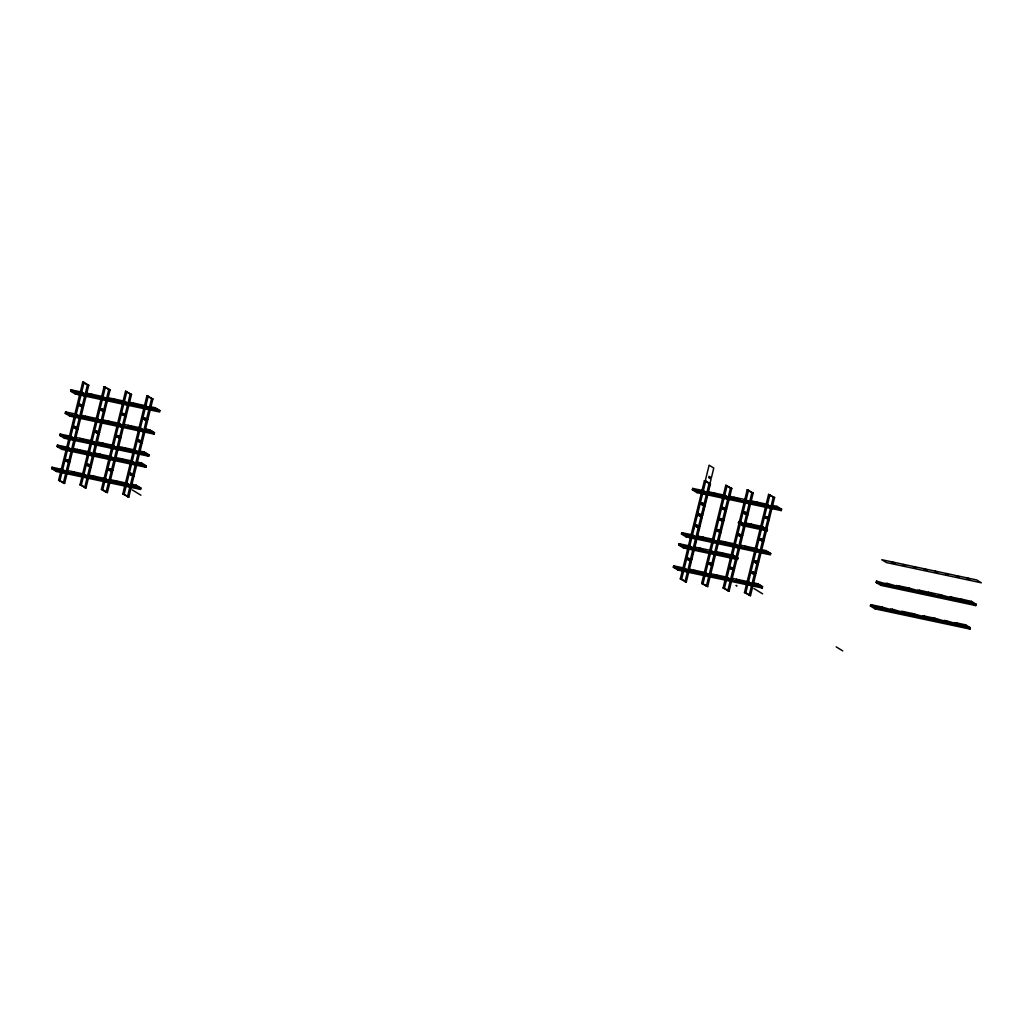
<?xml version="1.0" encoding="UTF-8"?>
<svg xmlns="http://www.w3.org/2000/svg" width="1033" height="1033" viewBox="0 0 1033 1033"><rect width="100%" height="100%" fill="white"/><g stroke="black" fill="none" stroke-linecap="round" stroke-linejoin="round"><path stroke-width="1.5" d="M131.527 484.18L136.214 485.187L140.888 488.041L140.553 489.422L56.324 471.474L51.65 468.608L51.986 467.239L61.36 469.24L66.022 472.094L68.398 462.397L66.06 460.976L66.396 459.595L70.063 461.312L72.439 451.628M136.963 462.061L141.65 463.055L146.324 465.922L145.989 467.29L61.76 449.342L57.086 446.488L57.422 445.12L66.796 447.108L71.445 449.975L73.834 440.278L69.172 437.424L59.798 435.422L60.134 434.054L69.508 436.055L74.169 438.909L76.545 429.212L74.208 427.791L74.544 426.422L78.211 428.127L80.587 418.442M145.111 428.876L149.798 429.883L154.472 432.737L154.137 434.105L69.908 416.17L65.234 413.303L65.57 411.935L74.944 413.923L79.606 416.79L81.981 407.092L79.644 405.659L79.98 404.29L83.647 406.008L86.023 396.31M150.547 406.757L155.234 407.751L159.908 410.618L159.573 411.986L75.344 394.038L70.67 391.184L71.006 389.803L80.38 391.804L85.042 394.671L87.418 384.973L82.743 382.107L58.623 480.293L64.627 483.431L67.003 473.747L62.342 470.893L75.37 474.599L75.706 473.23L73.369 471.797L73.033 473.166L75.37 474.599M56.324 471.474L56.66 470.105L51.986 467.239M61.76 449.342L62.096 447.973L57.422 445.12M139.675 451.008L144.362 452.002L149.036 454.856L148.7 456.237L64.472 438.289L64.808 436.92L60.134 434.054M69.908 416.17L70.244 414.788L65.57 411.935M75.344 394.038L75.68 392.669L71.006 389.803M64.627 483.431L59.953 480.577L84.073 382.391L82.743 382.107M63.362 472.042L63.697 470.661L65.014 470.945L64.679 472.313L63.349 472.029L65.686 473.463L63.297 483.16M76.946 416.725L77.281 415.356L78.598 415.64L78.263 417.009L65.234 413.303M82.369 394.606L82.717 393.237L84.035 393.521L83.699 394.89L82.369 394.606L84.693 396.039L82.317 405.724L83.647 406.008M62.677 469.511L67.339 472.378L69.728 462.681L67.39 461.247L67.726 459.879M70.451 448.826L69.121 448.542L68.785 449.91L70.115 450.194L70.451 448.826L68.113 447.392M72.826 439.128L73.162 437.76L71.832 437.476L71.509 438.857L72.826 439.128L70.489 437.708L83.531 441.414L83.867 440.045L81.53 438.612L81.194 439.981L83.531 441.414M70.838 436.326L75.499 439.193L77.875 429.496L75.538 428.075L75.874 426.694M76.261 414.207L80.923 417.074L83.311 407.376L80.974 405.943L81.31 404.574M70.063 461.312L68.733 461.028L71.109 451.344L66.448 448.477L57.086 446.488M78.211 428.127L76.881 427.843L79.27 418.158M72.775 450.259L75.164 440.562M86.359 394.942L88.748 385.257L84.073 382.391M71.716 472.882L72.052 471.513L67.365 470.519M80.806 452.48L78.469 451.047L78.805 449.678L81.142 451.098L80.806 452.48L77.152 450.762L77.488 449.394L72.801 448.387M79.864 439.696L80.2 438.328L75.512 437.333M101.944 422.988L99.568 432.685L98.238 432.401L100.627 422.704L95.992 419.85L86.617 417.861L86.966 416.493L89.29 417.913L88.954 419.295L87.637 419.011L85.3 417.577L85.636 416.209L80.948 415.214M94.39 397.163L92.053 395.742L92.389 394.361L94.726 395.794L94.39 397.163L90.736 395.458L91.072 394.089L86.385 393.082M74.053 474.315L74.389 472.946L72.052 471.513M79.489 452.196L79.825 450.827L77.488 449.394M82.201 441.13L82.537 439.761L80.2 438.328M87.637 419.011L87.973 417.642L85.636 416.209M93.073 396.892L93.409 395.51L91.072 394.089M88.36 478.292L85.984 487.989L79.98 484.839L104.101 386.665L110.105 389.803L107.716 399.5L103.093 396.646M85.984 487.989L81.31 485.123L105.431 386.949M85.042 475.219L84.706 476.587L86.062 476.872L86.41 475.503L85.042 475.219L84.745 476.587L82.408 475.167L73.033 473.166M84.073 474.07L88.696 476.923L91.085 467.239L87.418 465.521L87.753 464.153L91.42 465.87L93.796 456.173M90.478 453.087L90.142 454.455L91.498 454.752L91.834 453.384L90.478 453.087L90.181 454.468M92.221 440.884L96.857 443.738L99.233 434.054L95.565 432.336L95.901 430.968L99.568 432.685M98.329 421.283L98.664 419.914L99.994 420.199L99.659 421.567L98.29 421.27L98.626 419.902L96.327 418.481L86.966 416.493M97.657 418.765L102.28 421.619L104.669 411.922L101.002 410.217L101.337 408.848L105.004 410.553L107.38 400.869M92.893 443.415L93.228 442.034M104.101 397.795L103.765 399.164L105.082 399.448L105.418 398.079L104.062 397.782L103.726 399.151L101.428 397.731L92.053 395.742M91.085 467.239L88.748 465.806L89.083 464.437M94.223 443.686L94.558 442.318L93.19 442.034L92.854 443.402L94.223 443.686L91.885 442.266L104.914 445.972L105.25 444.603L102.913 443.17L102.577 444.539L104.914 445.972M99.233 434.054L96.895 432.62L97.231 431.252M104.669 411.922L102.332 410.501L102.667 409.133M84.654 487.705L87.043 478.008M89.755 466.955L87.379 476.639L82.743 473.785L73.369 471.797M91.42 465.87L90.091 465.586L92.466 455.889L87.844 453.035L78.469 451.047M97.903 433.77L95.527 443.454L90.891 440.613L81.53 438.612M103.339 411.651L100.963 421.335L98.626 419.902M105.004 410.553L103.674 410.282L106.05 400.584M104.101 386.665L108.775 389.518L106.399 399.216L101.763 396.362L92.389 394.361M93.435 476.071L95.772 477.504L95.436 478.873L93.099 477.44L93.435 476.071L88.748 475.077M102.19 457.025L99.865 455.605L100.201 454.223L102.538 455.656L102.19 457.025L98.535 455.321L98.871 453.952L94.184 452.945M101.247 444.255L101.596 442.886L96.908 441.892M110.35 423.853L108.013 422.42L108.349 421.051L110.686 422.471L110.35 423.853L106.683 422.135L107.019 420.767L102.344 419.76M128.815 405.427L126.426 415.124L125.109 414.84L127.485 405.156L122.811 402.289L113.449 400.3L113.785 398.919L116.122 400.352L115.786 401.721L114.456 401.437L112.119 400.016L112.455 398.635L107.768 397.64M115.231 460.744L112.842 470.428L109.188 468.724L108.852 470.092L111.19 471.513L108.801 481.21L104.139 478.344L94.765 476.355L94.429 477.724L103.791 479.725L106.128 481.146L106.464 479.777L107.794 480.061L107.458 481.43L109.795 482.863L107.406 492.547L106.089 492.276L101.415 489.41L125.535 391.223L131.527 394.374L129.151 404.058L124.477 401.204M100.872 456.754L101.208 455.372L98.871 453.952M103.584 445.688L103.92 444.319L101.596 442.886M109.02 423.569L109.356 422.2L107.019 420.767M114.456 401.437L114.792 400.068L112.455 398.635M96.766 479.157L97.102 477.788L94.765 476.355M107.406 492.547L102.745 489.694L126.852 391.507M111.9 457.658L111.564 459.026L112.894 459.311L113.23 457.942L111.9 457.658L111.564 459.026L109.227 457.593L99.865 455.605M118.278 448.309L120.654 438.612L117 436.907L117.336 435.539L120.99 437.243L123.379 427.559L118.705 424.692L131.733 428.411L132.069 427.029L129.732 425.609L129.396 426.978L131.733 428.411M119.712 425.841L120.048 424.473L121.377 424.757L121.042 426.125L119.712 425.841L120.048 424.473M119.04 423.323L123.715 426.19L126.091 416.493L122.436 414.775L122.772 413.407L126.426 415.124M125.148 403.722L125.484 402.354L126.814 402.638L126.478 404.006L125.148 403.722L125.484 402.354M110.131 481.494L112.507 471.797L110.169 470.364L110.505 468.995M113.604 445.443L117.943 449.678L115.567 459.375L110.893 456.509M120.654 438.612L118.33 437.191L118.666 435.81M126.091 416.493L123.753 415.059L124.089 413.691M106.089 492.276L108.465 482.579M112.842 470.428L111.525 470.144L113.901 460.46M116.613 449.394L114.237 459.091L109.563 456.224L100.201 454.223M119.337 438.328L116.949 448.025L112.287 445.158L102.913 443.17M120.99 437.243L119.673 436.959L122.049 427.275L117.375 424.408L108.013 422.42M124.773 416.209L122.385 425.906L117.723 423.039L108.349 421.051M125.535 391.223L130.197 394.089L127.821 403.787L123.147 400.92L113.785 398.919M118.149 483.715L115.812 482.282L116.148 480.913L118.485 482.334L118.149 483.715L114.495 481.998L114.831 480.629L110.144 479.635M120.267 458.51L122.591 459.93L122.256 461.312L119.918 459.879L120.267 458.51L115.58 457.503M126.297 450.53L123.96 449.097L124.296 447.728L126.633 449.161L126.297 450.53L122.643 448.813L122.979 447.444L118.291 446.45M128.079 426.694L128.415 425.325L123.728 424.318M137.169 406.279L134.832 404.846L135.168 403.477L137.505 404.91L137.169 406.279L133.502 404.574L133.851 403.193L129.164 402.199M121.584 458.781L123.921 460.214L123.586 461.583L121.248 460.163L121.584 458.781L130.959 460.783L135.62 463.649L138.009 453.952L133.334 451.098L123.96 449.097M116.832 483.431L117.168 482.062L114.831 480.629M124.98 450.246L125.316 448.877L122.979 447.444M130.416 428.127L130.752 426.745L128.415 425.325M135.84 405.995L136.175 404.626L133.851 403.193M131.178 487.421L128.802 497.105L122.798 493.968L146.918 395.781L152.91 398.932L150.534 408.616L145.86 405.762M128.802 497.105L124.128 494.252L148.248 396.065M126.839 483.186L131.514 486.052L133.903 476.355L130.235 474.638L130.571 473.269L134.238 474.986L136.614 465.302L132.276 461.067M148.7 456.237L144.026 453.371L134.664 451.369L136.989 452.803L135.672 452.519L136.007 451.15L137.337 451.434L136.989 452.803L139.326 454.236L136.95 463.92M135 450.001L139.662 452.867L142.05 443.17L138.383 441.465L138.719 440.097L142.386 441.801L144.762 432.117L140.423 427.882M145.098 430.748L147.487 421.051L143.819 419.333L144.155 417.965L147.822 419.682L150.198 409.985L145.524 407.131L154.898 409.133L157.236 410.553L157.571 409.184M146.544 408.28L146.88 406.912L148.197 407.196L147.861 408.564L146.531 408.28M128.841 485.988L129.177 484.619L127.86 484.335L127.524 485.704L128.841 485.988L126.504 484.554L135.878 486.556L140.553 489.422M133.903 476.355L131.565 474.922L131.901 473.553M142.05 443.17L139.713 441.737L140.049 440.368M147.487 421.051L145.149 419.618L145.485 418.249M127.472 496.821L129.848 487.137L125.187 484.283L115.812 482.282M132.573 476.071L130.197 485.768L125.522 482.902L116.148 480.913M134.238 474.986L132.908 474.702L135.284 465.018M140.72 442.886L138.345 452.583L133.67 449.717L124.296 447.728M142.386 441.801L141.056 441.517L143.445 431.833M146.157 420.767L143.781 430.464L139.106 427.597L129.732 425.609M147.822 419.682L146.492 419.398L148.868 409.701L144.207 406.847L134.832 404.846M146.918 395.781L151.593 398.648L149.204 408.332L144.543 405.478L135.168 403.477M135.878 486.556L136.214 485.187M141.65 463.055L141.314 464.437L131.94 462.435M144.026 453.371L144.362 452.002M154.137 434.105L149.462 431.252L149.798 429.883M154.898 409.133L155.234 407.751M138.215 487.989L138.551 486.62M143.987 464.488L143.652 465.87L145.989 467.29M146.363 454.804L146.699 453.435M151.799 432.685L152.135 431.303M753.212 582.793L757.886 583.787L762.561 586.654L762.225 588.022L677.997 570.074L673.322 567.22L673.671 565.839L683.033 567.84L687.694 570.694L690.07 561.009L687.746 559.576L688.081 558.207L691.736 559.925L694.124 550.227L689.45 547.374L702.492 551.08L702.827 549.711L700.49 548.278L700.154 549.646L702.492 551.08M735.276 558.065L732.939 556.632L733.275 555.263L737.936 558.13L737.601 559.499L683.433 547.955L678.758 545.088L679.094 543.72L688.469 545.721L693.13 548.575L695.506 538.89M761.36 549.608L766.047 550.602L770.721 553.468L770.373 554.837L686.144 536.889L681.483 534.035L681.819 532.666L691.18 534.655L695.842 537.522L698.231 527.824L695.893 526.391L696.229 525.022L699.883 526.74L702.272 517.042L698.605 515.338L698.941 513.956L702.608 515.674L704.984 505.989L701.33 504.272L701.665 502.903L705.319 504.62L707.708 494.923M772.232 505.369L776.906 506.364L781.581 509.217L781.245 510.599L697.017 492.651L692.342 489.784L692.678 488.415L702.053 490.417L706.714 493.27L709.09 483.573L704.416 480.719L680.308 578.893L686.299 582.044L688.688 572.347M677.997 570.074L678.332 568.705L673.671 565.839M683.433 547.955L683.769 546.586L679.094 543.72M686.144 536.889L686.493 535.52L681.819 532.666M697.017 492.651L697.352 491.282L692.678 488.415M685.034 570.642L685.37 569.273L686.7 569.557L686.364 570.926L685.021 570.642L682.697 569.209L683.033 567.84M691.736 559.925L690.406 559.641L692.794 549.943L688.133 547.09L688.469 545.721M693.182 537.457L693.517 536.088L694.847 536.372L694.512 537.741L693.169 537.457L690.845 536.024L691.18 534.655M704.054 493.219L704.39 491.837L705.707 492.121L705.371 493.49L704.041 493.206L701.717 491.785L702.053 490.417M693.414 529.09L694.563 524.415M696.474 516.616L697.624 511.942M704.906 482.334L709.116 465.186L713.777 468.052L711.401 477.737L709.064 476.316L708.728 477.685L711.066 479.105L708.69 488.803M686.299 582.044L681.638 579.177L705.746 481.004L704.416 480.719M684.362 568.124L689.024 570.978L691.4 561.293L689.063 559.86L689.398 558.491M692.51 534.939L697.172 537.793L699.548 528.108L697.21 526.675L697.546 525.306M699.935 515.609L700.271 514.24M702.647 504.556L702.982 503.187M684.982 581.76L687.358 572.062M699.883 526.74L698.566 526.456L700.942 516.758L698.605 515.338M702.608 515.674L701.278 515.39L703.654 505.705L701.33 504.272M705.319 504.62L704.002 504.336L706.378 494.639M690.69 562.081L692.045 556.542M692.73 553.791L693.401 551.015M695.106 544.107L697.482 534.423M697.817 533.054L700.193 523.357M700.878 520.606L702.582 513.685M703.253 510.922L705.629 501.237M705.965 499.869L707.334 494.329M696.836 539.161L694.46 548.859L689.799 546.005M705.746 481.004L710.42 483.857L708.044 493.554L703.383 490.688M693.724 570.126L696.061 571.546L695.725 572.928L693.388 571.494L693.724 570.126L689.05 569.118M698.825 549.362L699.16 547.994L694.473 546.999M705.203 540.014L702.866 538.593L703.202 537.212L705.539 538.645L705.203 540.014L701.549 538.309L701.885 536.94L697.198 535.933M716.076 495.775L713.738 494.342L714.074 492.973L716.411 494.407L716.076 495.775L712.408 494.058L712.744 492.689L708.057 491.695M715.482 554.786L713.093 564.47L709.439 562.753L709.103 564.121L711.427 565.555L709.051 575.252L704.429 572.398L695.054 570.397L694.718 571.778L704.08 573.767L706.417 575.2L706.753 573.832M701.162 550.796L701.497 549.427L699.16 547.994M703.873 539.742L704.222 538.361L701.885 536.94M714.746 495.491L715.081 494.123L712.744 492.689M697.055 573.199L697.391 571.83L695.054 570.397M710.045 576.905L707.657 586.589L701.665 583.451L725.786 485.265L731.777 488.415L729.401 498.1L724.766 495.246M707.657 586.589L702.995 583.735L727.103 485.549M711.853 553.081L712.189 551.712L713.519 551.984L713.183 553.365L700.154 549.646M718.529 542.351L720.905 532.654L717.251 530.949L717.586 529.58L721.241 531.285L723.629 521.6L719.962 519.883L720.298 518.514L723.965 520.232L726.341 510.534L722.687 508.817L723.023 507.448L726.677 509.166L729.066 499.468M726.677 509.166L725.36 508.882L727.736 499.184L725.398 497.764L725.773 496.395M718.439 577.757L716.101 576.324L716.437 574.955L718.774 576.388L718.439 577.757L705.41 574.051L707.747 575.484L708.044 574.103L705.746 572.682M710.381 575.536L712.757 565.839L710.42 564.405L710.756 563.037M713.144 553.352L713.48 551.984M711.182 550.563L715.817 553.404L718.193 543.72L713.893 539.497M720.905 532.654L718.568 531.22L718.903 529.852M721.292 520.167L721.628 518.798M724.004 509.101L724.34 507.732M726.728 498.048L727.064 496.679L725.734 496.395M707.747 575.484L708.083 574.116L706.714 573.819M715.895 542.299L716.231 540.93L714.862 540.633L714.578 542.015L712.241 540.582L702.866 538.593M725.398 497.764L726.767 498.048L727.103 496.679M706.34 586.318L708.715 576.621M713.093 564.47L711.763 564.186L714.152 554.501M716.863 543.435L714.487 553.133L709.852 550.279L700.49 548.278M719.588 532.369L717.199 542.067L712.576 539.213L703.202 537.212M721.241 531.285L719.924 531.001L722.299 521.316L719.962 519.883M723.965 520.232L722.635 519.948L725.011 510.25L722.687 508.817M725.786 485.265L730.447 488.131L728.071 497.816L723.436 494.975L714.074 492.973M714.784 576.052L715.12 574.671L710.433 573.677M720.556 552.552L722.88 553.985L722.545 555.354L720.208 553.92L720.556 552.552L715.869 551.557M718.581 540.491L723.268 541.499L722.932 542.867L713.558 540.866M737.459 500.334L735.122 498.9L735.457 497.532L737.794 498.965L737.459 500.334L733.804 498.616L734.14 497.247L729.453 496.253M740.377 523.305L745.051 526.159L742.675 535.856L739.008 534.138L738.672 535.507L741.01 536.94L738.634 546.638L733.959 543.771L724.585 541.77L724.249 543.151L733.624 545.14L738.298 548.006L735.909 557.691L731.248 554.837L721.873 552.836L721.538 554.204L730.912 556.206L733.249 557.639L733.585 556.258L734.902 556.542L734.566 557.91L732.229 556.49L732.939 556.632M717.122 577.473L717.457 576.104L715.12 574.671M723.268 541.499L725.605 542.919L725.269 544.301L726.586 544.572L726.922 543.203L724.585 541.77M736.129 500.049L736.477 498.681L734.14 497.247M723.875 555.638L724.21 554.269L721.873 552.836M738.685 521.497L743.36 524.364L767.48 529.503L767.145 530.872L743.024 525.732L738.35 522.866L739.396 521.652L744.07 524.506L746.446 514.821L744.109 513.388L744.444 512.019L748.112 513.737L750.487 504.039M739.822 582.315L737.497 580.882L737.833 579.513L740.17 580.946L739.822 582.315L726.793 578.609L731.467 581.463L729.091 591.16L723.087 588.009L747.208 489.836L753.199 492.973L750.823 502.671L746.149 499.804M729.091 591.16L724.417 588.293L748.538 490.12M727.129 577.24L731.803 580.094L734.192 570.41L730.525 568.692L730.86 567.324L734.528 569.041L736.903 559.344M747.982 549.13L745.645 547.71L745.981 546.328L748.318 547.761L747.982 549.13L734.954 545.424L737.278 546.857L735.961 546.573L736.297 545.204L737.627 545.489L737.278 546.857L739.615 548.278L737.239 557.975M746.833 502.322L747.169 500.953L748.486 501.237L748.15 502.606L735.122 498.9M734.192 570.41L731.855 568.976L732.19 567.608M739.951 546.909L742.34 537.225L740.002 535.791L740.338 534.423M743.05 523.357L742.714 524.738L741.397 524.454L741.733 523.085L743.05 523.357L740.713 521.936M745.387 524.79L747.776 515.105L745.439 513.672L745.774 512.303M743.024 525.732L743.36 524.364M727.761 590.876L730.15 581.179L725.476 578.325L716.101 576.324M732.862 570.126L730.486 579.81L725.812 576.956L716.437 574.955M734.528 569.041L733.198 568.757L735.573 559.06M742.675 535.856L741.345 535.572L743.734 525.874L738.35 522.866M748.112 513.737L746.782 513.453L749.157 503.755M747.208 489.836L751.882 492.689L749.493 502.387L744.832 499.52L735.457 497.532M736.167 580.611L736.503 579.229L731.816 578.235M744.315 547.425L744.651 546.044L739.977 545.05M753.406 527.011L751.081 525.577L751.417 524.209L753.754 525.642L753.406 527.011L749.751 525.293L750.087 523.925L745.4 522.93M758.842 504.892L756.505 503.458L756.84 502.09L759.178 503.523L758.842 504.892L755.188 503.174L755.523 501.806L750.836 500.811M738.505 582.031L738.84 580.662L736.503 579.229M746.652 548.846L746.988 547.477L744.651 546.044M752.089 526.727L752.424 525.358L750.087 523.925M757.525 504.608L757.86 503.239L755.523 501.806M752.863 586.021L750.475 595.718L744.483 592.568L768.591 494.394L774.595 497.532L772.206 507.229M750.475 595.718L745.8 592.852L769.921 494.678M767.145 530.872L762.47 528.005L762.806 526.636L762.109 526.494L764.446 527.915L764.11 529.296L762.78 528.999L763.116 527.631L764.446 527.915M748.525 581.799L753.199 584.652L755.575 574.968L751.908 573.25L752.244 571.882L755.911 573.599L758.287 563.902L754.632 562.184L754.968 560.816L758.622 562.533L761.011 552.836M756.673 548.613L761.347 551.467L763.723 541.783L760.068 540.065L760.404 538.697L764.058 540.414L766.447 530.717L761.773 527.863L762.47 528.005M766.783 529.348L769.159 519.651L765.492 517.946L765.827 516.577L769.495 518.282L771.871 508.598L767.545 504.362M750.526 584.601L750.862 583.219L749.532 582.948L749.196 584.316L746.859 582.883L737.497 580.882M755.575 574.968L753.238 573.535L753.574 572.166M755.962 562.469L756.298 561.1M763.723 541.783L761.386 540.349L761.721 538.981M769.159 519.651L766.822 518.23L767.157 516.862M749.157 595.434L751.533 585.737M754.245 574.684L751.869 584.368L747.195 581.514L737.833 579.513M755.911 573.599L754.581 573.315L756.969 563.618L754.632 562.184M758.622 562.533L757.305 562.249L759.681 552.565M762.406 541.499L760.017 551.183L755.355 548.329L745.981 546.328M764.058 540.414L762.741 540.13L765.117 530.433L760.443 527.579L751.081 525.577M767.829 519.379L765.453 529.064L760.779 526.21L751.417 524.209M769.495 518.282L768.165 518.011L770.553 508.313M768.591 494.394L773.265 497.247L770.889 506.945L766.215 504.078L756.84 502.09M757.886 583.787L757.551 585.156L748.189 583.167M768.384 552.035L768.048 553.404L765.711 551.984L766.047 550.602M781.245 510.599L776.571 507.732L776.906 506.364M760.223 585.22L759.888 586.589L762.225 588.022M778.908 509.166L779.244 507.797M956.274 622.847L958.611 624.281L958.275 625.649L955.938 624.229L956.274 622.847L965.648 624.849L970.323 627.715L969.987 629.084L875.054 608.863L870.393 605.997L870.729 604.628L880.09 606.616L883.757 608.334L883.422 609.702L882.092 609.418L882.427 608.05M876.165 582.496L876.5 581.114L889.529 584.833L889.193 586.202L876.165 582.496L880.839 585.349L975.759 605.583L976.095 604.202L971.42 601.348L962.046 599.347L961.71 600.715L971.085 602.717L975.759 605.583M875.054 608.863L875.403 607.481L870.729 604.628M880.839 585.349L881.175 583.981L876.5 581.114M880.09 606.616L879.754 607.998L870.393 605.997M885.526 584.484L885.875 583.116M881.084 608.269L881.42 606.9L894.449 610.606L894.113 611.988L881.084 608.269L883.422 609.702M886.856 584.768L887.192 583.4L900.221 587.106L899.885 588.474L886.856 584.768L889.193 586.202M887.864 585.918L888.199 584.549M890.459 610.271L890.795 608.902M896.231 586.77L896.567 585.401M891.776 610.555L892.112 609.186L905.14 612.892L904.805 614.261L891.776 610.555L894.113 611.988M899.885 588.474L897.548 587.054L897.884 585.672L907.258 587.674L910.912 589.391L910.577 590.76M892.783 611.704L893.132 610.335M898.568 588.203L898.904 586.821M901.15 612.543L901.486 611.174M909.595 589.107L909.26 590.476L906.922 589.042L907.258 587.674M904.805 614.261L902.468 612.827L902.803 611.459L912.178 613.46L915.832 615.164L915.496 616.546L913.159 615.113L913.495 613.744L926.536 617.45L926.201 618.819L913.159 615.113M921.604 591.664L908.575 587.958L908.239 589.327L921.268 593.032L921.604 591.664L919.28 590.23L918.931 591.612L921.268 593.032M903.488 613.976L903.823 612.608M914.515 614.88L914.179 616.262L911.842 614.829L912.178 613.46M917.614 591.328L917.95 589.946M919.951 592.748L920.287 591.38M922.534 617.101L922.869 615.733M919.28 590.23L928.641 592.232L928.305 593.601L918.931 591.612M926.201 618.819L923.864 617.385L924.199 616.017L933.561 618.018L937.228 619.723L936.892 621.091L935.562 620.82L935.898 619.438M929.635 593.885L929.971 592.516L939.333 594.504L943 596.222L942.664 597.591L929.635 593.885L931.973 595.318L932.308 593.949L929.971 592.516M924.871 618.535L925.206 617.166M928.641 592.232L930.978 593.665L930.643 595.034L931.973 595.318M933.561 618.018L933.225 619.387L923.864 617.385M938.997 595.886L939.333 594.504M934.555 619.671L934.891 618.289L947.92 622.008L947.584 623.377L934.555 619.671L936.892 621.091M940.327 596.157L940.663 594.788L953.691 598.507L953.356 599.876L940.327 596.157L942.664 597.591M941.334 597.306L941.67 595.938M943.917 621.659L944.265 620.291M949.701 598.159L950.037 596.79M947.584 623.377L945.247 621.943L945.582 620.575L958.611 624.281M953.356 599.876L951.019 598.443L951.354 597.074L960.729 599.063L964.383 600.78L964.047 602.149M946.254 623.093L946.59 621.724M952.026 599.592L952.374 598.223M958.275 625.649L954.621 623.945L954.957 622.576M963.066 600.496L962.73 601.865L960.393 600.444L960.729 599.063M956.958 625.378L957.294 623.997M969.987 629.084L965.313 626.218L965.648 624.849M971.085 602.717L971.42 601.348M106.128 481.146L106.464 479.777M709.09 483.573L710.42 483.857M730.447 488.131L731.777 488.415M751.882 492.689L753.199 492.973M773.265 497.247L774.595 497.532M715.081 494.123L716.411 494.407M736.477 498.681L737.794 498.965M757.86 503.239L759.178 503.523M769.882 505.796L768.552 505.511L768.216 506.88L765.879 505.46L756.505 503.458M692.342 489.784L701.717 491.785M707.721 493.064L712.408 494.058M713.738 494.342L723.1 496.344M733.804 498.616L724.43 496.628L726.767 498.048M755.188 503.174L745.813 501.186L748.15 502.606M767.209 505.731L776.571 507.732M697.352 491.282L781.581 509.217M744.109 513.388L745.439 513.672M765.492 517.946L766.822 518.23M703.654 505.705L704.984 505.989M725.011 510.25L726.341 510.534M746.446 514.821L747.776 515.105M752.424 525.358L753.754 525.642M741.939 523.641L749.751 525.293M87.418 384.973L88.748 385.257M108.775 389.518L110.105 389.803M130.197 394.089L131.527 394.374M151.593 398.648L152.91 398.932M700.942 516.758L702.272 517.042M722.299 521.316L723.629 521.6M93.409 395.51L94.726 395.794M114.792 400.068L116.122 400.352M136.175 404.626L137.505 404.91M70.67 391.184L80.045 393.173M90.736 395.458L81.362 393.457L83.699 394.89M107.432 399.009L112.119 400.016M133.502 404.574L124.141 402.573L126.478 404.006M75.68 392.669L159.908 410.618M695.893 526.391L697.21 526.675M717.251 530.949L718.568 531.22M738.672 535.507L740.002 535.791M760.068 540.065L761.386 540.349M698.231 527.824L699.548 528.108M741.01 536.94L742.34 537.225M704.222 538.361L705.539 538.645M725.605 542.919L726.922 543.203M746.988 547.477L748.318 547.761M79.644 405.659L80.974 405.943M101.002 410.217L102.332 410.501M122.436 414.775L123.753 415.059M143.819 419.333L145.149 419.618M681.483 534.035L690.845 536.024M701.549 538.309L692.175 536.308L694.512 537.741M745.645 547.71L755.007 549.698L757.344 551.131L757.68 549.763L759.01 550.047L758.674 551.415L756.337 549.982L765.711 551.984M686.493 535.52L770.721 553.468M81.981 407.092L83.311 407.376M930.978 593.665L932.308 593.949M897.548 587.054L906.922 589.042M951.019 598.443L960.393 600.444M881.175 583.981L976.095 604.202M87.973 417.642L89.29 417.913M109.356 422.2L110.686 422.471M130.752 426.745L132.069 427.029M142.761 429.315L141.444 429.031L141.108 430.399L138.771 428.966L129.396 426.978M80.613 416.583L85.3 417.577M106.683 422.135L97.322 420.134L99.659 421.567M140.088 429.25L149.462 431.252M70.244 414.788L154.472 432.737M701.497 549.427L702.827 549.711M722.88 553.985L724.21 554.269M678.758 545.088L688.133 547.09M720.208 553.92L710.846 551.932L713.183 553.365M683.769 546.586L737.936 558.13M756.969 563.618L758.287 563.902M74.208 427.791L75.538 428.075M95.565 432.336L96.895 432.62M117 436.907L118.33 437.191M138.383 441.465L139.713 441.737M76.545 429.212L77.875 429.496M687.746 559.576L689.063 559.86M709.103 564.121L710.42 564.405M730.525 568.692L731.855 568.976M751.908 573.25L753.238 573.535M690.07 561.009L691.4 561.293M711.427 565.555L712.757 565.839M902.468 612.827L911.842 614.829M945.247 621.943L954.621 623.945M955.938 624.229L965.313 626.218M875.403 607.481L970.323 627.715M82.537 439.761L83.867 440.045M103.92 444.319L105.25 444.603M115.941 446.876L114.624 446.592L114.289 447.96L111.951 446.54L102.577 444.539M125.316 448.877L126.633 449.161M81.194 439.981L90.555 441.982L95.191 444.823L92.802 454.52L88.179 451.666L78.805 449.678M113.268 446.824L122.643 448.813M64.808 436.92L149.036 454.856M696.061 571.546L697.391 571.83M717.457 576.104L718.774 576.388M738.84 580.662L740.17 580.946M673.322 567.22L682.697 569.209M693.388 571.494L684.027 569.493L686.364 570.926M678.332 568.705L762.561 586.654M736.297 585.737L737.007 585.879L736.167 585.375M79.825 450.827L81.142 451.098M101.208 455.372L102.538 455.656M122.591 459.93L123.921 460.214M134.613 462.5L133.283 462.216L132.96 463.585L130.623 462.151L121.248 460.163M680.308 578.893L681.638 579.177M701.665 583.451L702.995 583.735M723.087 588.009L724.417 588.293M744.483 592.568L745.8 592.852M72.465 449.768L77.152 450.762M98.535 455.321L89.161 453.319L91.498 454.752M119.918 459.879L110.557 457.877L112.894 459.311M62.096 447.973L146.324 465.922M66.06 460.976L67.39 461.247M87.418 465.521L88.748 465.806M108.852 470.092L110.169 470.364M130.235 474.638L131.565 474.922M68.398 462.397L69.728 462.681M111.19 471.513L112.507 471.797M74.389 472.946L75.706 473.23M95.772 477.504L97.102 477.788M117.168 482.062L118.485 482.334M51.65 468.608L61.024 470.609M93.099 477.44L83.738 475.438L86.062 476.872M105.121 479.996L114.495 481.998M56.66 470.105L140.888 488.041M58.623 480.293L59.953 480.577M79.98 484.839L81.31 485.123M101.415 489.41L102.745 489.694M122.798 493.968L124.128 494.252M735.961 546.573L737.278 546.857M135.672 452.519L136.989 452.803M962.046 599.347L964.383 600.78M951.354 597.074L953.691 598.507M940.663 594.788L943 596.222M908.575 587.958L910.912 589.391M897.884 585.672L900.221 587.106M887.192 583.4L889.529 584.833M945.582 620.575L947.92 622.008M934.891 618.289L937.228 619.723M765.827 516.577L768.165 518.011M924.199 616.017L926.536 617.45M913.495 613.744L915.832 615.164M744.444 512.019L746.782 513.453M902.803 611.459L905.14 612.892M703.034 492.07L705.371 493.49M892.112 609.186L894.449 610.606M723.023 507.448L725.36 508.882M881.42 606.9L883.757 608.334M760.404 538.697L762.741 540.13M701.665 502.903L704.002 504.336M720.298 518.514L722.635 519.948M739.008 534.138L741.345 535.572M698.941 513.956L701.278 515.39M717.586 529.58L719.924 531.001M735.289 544.055L737.627 545.489M754.968 560.816L757.305 562.249M696.229 525.022L698.566 526.456M724.249 543.151L726.586 544.572M732.565 555.108L734.902 556.542M752.244 571.882L754.581 573.315M730.86 567.324L733.198 568.757M753.935 588.513L762.612 593.833M709.439 562.753L711.763 564.186M836.175 646.865L842.747 650.893M688.081 558.207L690.406 559.641M144.155 417.965L146.492 419.398M102.745 398.015L105.082 399.448M122.772 413.407L125.109 414.84M81.697 392.088L84.035 393.521M101.337 408.848L103.674 410.282M138.719 440.097L141.056 441.517M79.98 404.29L82.317 405.724M117.336 435.539L119.673 436.959M75.925 415.576L78.263 417.009M95.901 430.968L98.238 432.401M74.544 426.422L76.881 427.843M94.184 443.686L96.521 445.107L94.132 454.804L89.497 451.95M130.571 473.269L132.908 474.702M59.798 435.422L64.472 438.289M109.188 468.724L111.525 470.144M67.778 448.761L70.115 450.194M132.25 489.913L140.927 495.22M87.753 464.153L90.091 465.586M105.456 478.628L107.794 480.061M66.396 459.595L68.733 461.028M690.806 547.154L690.47 548.523L691.787 548.807L692.123 547.425L690.793 547.141M728.149 578.39L727.813 579.758L729.13 580.042L729.466 578.674L728.149 578.39M891.13 561.707L881.756 559.718L886.43 562.572L981.35 582.806L976.676 579.939L967.314 577.938L969.638 579.371L965.984 577.667L956.61 575.665L958.947 577.098L957.63 576.814L955.293 575.381L945.918 573.392L948.255 574.813L944.601 573.108L935.227 571.107L937.564 572.54L933.897 570.823L924.535 568.834L926.872 570.255L925.542 569.984L923.205 568.55L913.843 566.549L916.168 567.982L914.851 567.698L912.513 566.265L903.139 564.276L905.476 565.697L904.159 565.425L901.822 563.992L892.447 561.991L894.785 563.424L893.468 563.14L891.13 561.707"/></g></svg>
